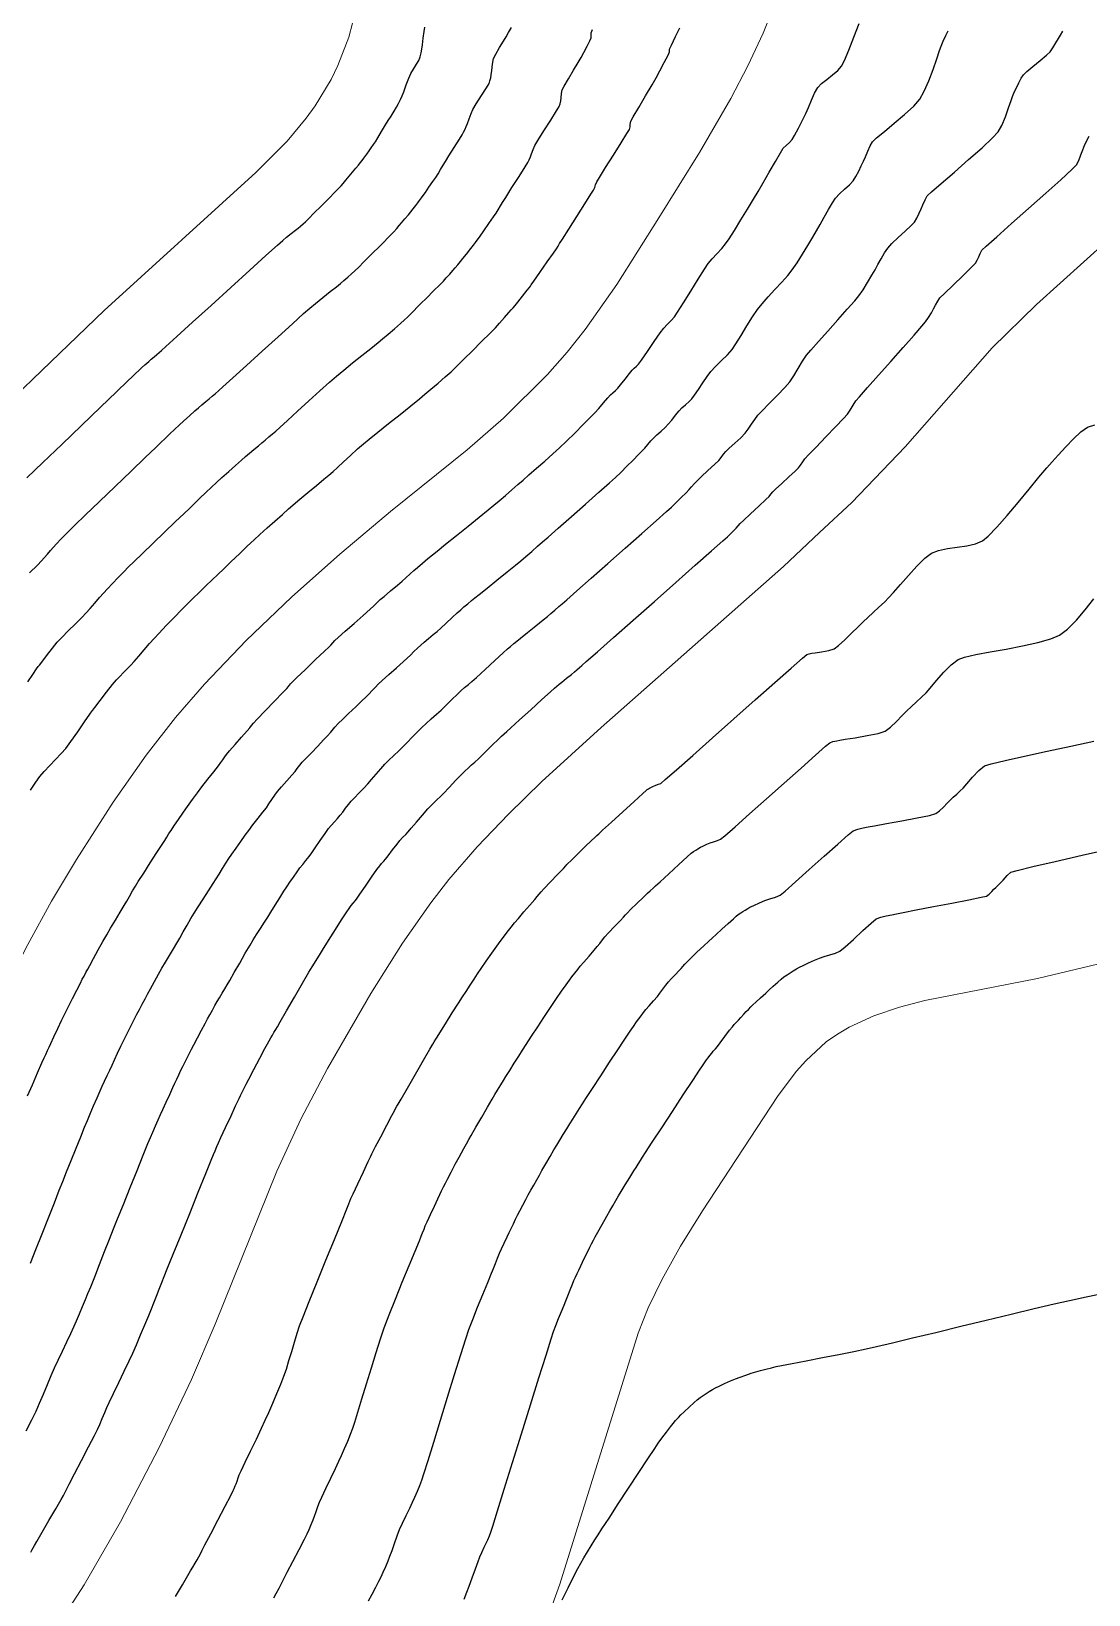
# Model space of a CAD drawing. Extents: x 27 to 849, y 0 to 853.
# Drawn here: x 212 to 272.9, y 474.5 to 564.6 of the extents above; entities that cross this region are included whole.
import ezdxf

# ---------------------------------------------------------------- set-up
doc = ezdxf.new("R2010")
doc.units = 0
doc.header["$LTSCALE"] = 2
doc.layers.add('Curva 1 m', color=5, linetype='Continuous')
doc.layers.add('Curva Mestra', color=1, linetype='Continuous')

msp = doc.modelspace()

# ---------------------------------------------------------------- linework, layer by layer
at = {"extrusion": (-0.049704, 0.050571, 0.997483), "elevation": -45.882}
msp.add_lwpolyline([(-371.684, 250.552), (-374.359, -58.63), (-849.748, -54.517), (-847.073, 254.665)], close=True, dxfattribs=at)
at = {"layer": 'Curva 1 m', "linetype": 'Continuous', "lineweight": -3}
for points, elevation in [([(211.782, 503.208), (212.062, 503.853), (212.363, 504.543), (212.614, 505.116), (212.742, 505.407), (212.83, 505.599), (212.932, 505.818), (213.021, 506.01), (213.12, 506.223), (213.301, 506.611), (213.522, 507.085), (213.745, 507.556), (213.927, 507.937), (214.121, 508.325), (214.368, 508.813), (214.62, 509.306), (214.826, 509.709), (214.938, 509.927), (215.035, 510.112), (215.147, 510.323), (215.246, 510.508), (215.364, 510.724), (215.584, 511.125), (215.855, 511.617), (216.126, 512.106), (216.347, 512.497), (216.567, 512.874), (216.84, 513.333), (217.117, 513.796), (217.351, 514.185), (217.493, 514.424), (217.652, 514.7), (217.832, 515.015), (217.993, 515.289), (218.16, 515.552), (218.472, 516.039), (218.854, 516.635), (219.233, 517.224), (219.535, 517.692), (219.684, 517.926), (219.8, 518.111), (219.931, 518.323), (220.049, 518.507), (220.212, 518.745), (220.526, 519.198), (220.909, 519.749), (221.283, 520.279), (221.565, 520.672), (221.832, 521.024), (222.169, 521.456), (222.507, 521.887), (222.782, 522.235), (222.924, 522.418), (223.027, 522.567), (223.142, 522.737), (223.248, 522.884), (223.417, 523.083), (223.742, 523.456), (224.115, 523.883), (224.432, 524.244), (224.584, 524.419), (224.687, 524.554), (224.792, 524.687), (225.006, 524.912), (225.468, 525.393), (226.015, 525.961), (226.484, 526.448), (226.713, 526.687), (226.817, 526.807), (226.934, 526.946), (227.04, 527.065), (227.283, 527.3), (227.787, 527.782), (228.378, 528.346), (228.884, 528.829), (229.13, 529.065), (229.245, 529.184), (229.374, 529.322), (229.489, 529.44), (229.682, 529.614), (230.088, 529.978), (230.601, 530.436), (231.115, 530.895), (231.523, 531.259), (231.717, 531.434), (231.84, 531.553), (231.979, 531.69), (232.103, 531.809), (232.318, 531.991), (232.7, 532.31), (233.096, 532.641), (233.355, 532.861), (233.574, 533.059), (233.82, 533.288), (234.038, 533.486), (234.244, 533.662), (234.537, 533.909), (234.849, 534.171), (235.113, 534.389), (235.376, 534.602), (235.861, 534.992), (236.484, 535.492), (237.158, 536.034), (237.801, 536.551), (238.326, 536.976), (238.65, 537.241), (238.955, 537.501), (239.307, 537.805), (239.674, 538.125), (240.024, 538.432), (240.325, 538.697), (240.662, 538.99), (241.1, 539.371), (241.579, 539.791), (242.04, 540.201), (242.425, 540.552), (242.822, 540.932), (243.304, 541.405), (243.79, 541.89), (244.202, 542.304), (244.457, 542.567), (244.69, 542.825), (244.966, 543.141), (245.215, 543.427), (245.367, 543.597), (245.499, 543.722), (245.653, 543.861), (245.783, 543.987), (245.943, 544.182), (246.202, 544.51), (246.458, 544.836), (246.611, 545.025), (246.729, 545.136), (246.867, 545.259), (246.982, 545.372), (247.152, 545.61), (247.488, 546.096), (247.883, 546.671), (248.233, 547.176), (248.433, 547.453), (248.626, 547.659), (248.856, 547.886), (249.047, 548.094), (249.224, 548.364), (249.562, 548.901), (249.984, 549.579), (250.413, 550.268), (250.775, 550.84), (250.993, 551.167), (251.218, 551.435), (251.495, 551.736), (251.772, 552.038), (251.997, 552.307), (252.191, 552.596), (252.499, 553.084), (252.871, 553.685), (253.256, 554.314), (253.604, 554.885), (253.863, 555.315), (254.155, 555.814), (254.512, 556.437), (254.868, 557.061), (255.158, 557.561), (255.315, 557.815), (255.475, 557.977), (255.67, 558.151), (255.827, 558.315), (255.969, 558.557), (256.187, 558.973), (256.421, 559.435), (256.61, 559.815), (256.766, 560.167), (256.937, 560.583), (257.12, 560.989), (257.311, 561.315), (257.525, 561.539), (257.824, 561.785), (258.151, 562.043), (258.453, 562.3), (258.675, 562.545), (258.844, 562.877), (259.094, 563.468), (259.389, 564.213), (259.693, 565.006)], 44), ([(211.696, 483.91), (212.023, 484.541), (212.27, 485.041), (212.472, 485.492), (212.697, 486.021), (212.927, 486.576), (213.145, 487.1), (213.336, 487.541), (213.54, 487.981), (213.788, 488.5), (214.045, 489.034), (214.278, 489.521), (214.454, 489.899), (214.605, 490.243), (214.777, 490.643), (214.954, 491.063), (215.122, 491.465), (215.265, 491.813), (215.419, 492.198), (215.651, 492.786), (215.93, 493.495), (216.224, 494.244), (216.502, 494.952), (216.733, 495.536), (216.968, 496.122), (217.303, 496.954), (217.691, 497.918), (218.088, 498.901), (218.446, 499.787), (218.72, 500.463), (218.864, 500.815), (218.994, 501.12), (219.148, 501.475), (219.303, 501.829), (219.438, 502.133), (219.574, 502.431), (219.766, 502.846), (219.973, 503.295), (220.156, 503.688), (220.274, 503.942), (220.378, 504.165), (220.499, 504.424), (220.621, 504.683), (220.728, 504.905), (220.84, 505.131), (220.976, 505.399), (221.114, 505.669), (221.233, 505.9), (221.368, 506.157), (221.575, 506.551), (221.808, 506.99), (222.017, 507.385), (222.155, 507.643), (222.281, 507.874), (222.429, 508.143), (222.577, 508.411), (222.706, 508.638), (222.837, 508.861), (222.991, 509.12), (223.147, 509.379), (223.279, 509.601), (223.428, 509.858), (223.687, 510.309), (224.005, 510.861), (224.328, 511.422), (224.604, 511.897), (224.78, 512.195), (224.972, 512.502), (225.2, 512.856), (225.429, 513.209), (225.625, 513.513), (225.806, 513.802), (226.051, 514.195), (226.315, 514.618), (226.552, 514.997), (226.719, 515.257), (226.895, 515.516), (227.106, 515.819), (227.312, 516.111), (227.477, 516.339), (227.633, 516.542), (227.817, 516.776), (228.001, 517.009), (228.157, 517.212), (228.359, 517.501), (228.646, 517.92), (228.932, 518.335), (229.129, 518.61), (229.28, 518.79), (229.461, 518.995), (229.644, 519.199), (229.797, 519.377), (229.943, 519.563), (230.108, 519.781), (230.274, 519.999), (230.423, 520.182), (230.613, 520.387), (230.876, 520.657), (231.153, 520.94), (231.383, 521.182), (231.604, 521.435), (231.867, 521.746), (232.134, 522.059), (232.364, 522.315), (232.601, 522.55), (232.884, 522.817), (233.168, 523.083), (233.409, 523.315), (233.652, 523.567), (233.943, 523.876), (234.237, 524.186), (234.487, 524.44), (234.741, 524.674), (235.042, 524.94), (235.345, 525.205), (235.601, 525.437), (235.882, 525.707), (236.229, 526.046), (236.552, 526.363), (236.76, 526.562), (236.958, 526.731), (237.187, 526.92), (237.386, 527.088), (237.648, 527.326), (238.137, 527.774), (238.699, 528.291), (239.183, 528.734), (239.434, 528.963), (239.604, 529.108), (239.799, 529.272), (239.971, 529.415), (240.189, 529.59), (240.591, 529.913), (241.061, 530.291), (241.483, 530.631), (241.74, 530.841), (241.935, 531.007), (242.16, 531.203), (242.385, 531.399), (242.577, 531.568), (242.843, 531.802), (243.43, 532.319), (244.248, 533.04), (245.205, 533.884), (246.209, 534.771), (247.17, 535.619), (247.996, 536.35), (248.596, 536.882), (248.878, 537.135), (249.136, 537.384), (249.443, 537.686), (249.721, 537.966), (249.894, 538.142), (250.039, 538.306), (250.202, 538.495), (250.349, 538.657), (250.581, 538.877), (250.976, 539.243), (251.37, 539.609), (251.598, 539.828), (251.732, 539.991), (251.878, 540.184), (252.012, 540.347), (252.205, 540.529), (252.531, 540.821), (252.874, 541.137), (253.124, 541.389), (253.3, 541.622), (253.489, 541.907), (253.677, 542.192), (253.849, 542.429), (254.094, 542.693), (254.504, 543.11), (254.976, 543.587), (255.406, 544.033), (255.692, 544.354), (255.928, 544.699), (256.181, 545.119), (256.432, 545.54), (256.665, 545.89), (256.908, 546.181), (257.339, 546.671), (257.883, 547.28), (258.464, 547.928), (259.007, 548.535), (259.436, 549.023), (259.675, 549.311), (259.912, 549.659), (260.173, 550.081), (260.419, 550.494), (260.609, 550.815), (260.773, 551.107), (260.958, 551.451), (261.15, 551.789), (261.335, 552.065), (261.572, 552.319), (261.938, 552.671), (262.339, 553.046), (262.681, 553.369), (262.869, 553.565), (263.007, 553.794), (263.145, 554.072), (263.26, 554.315), (263.366, 554.558), (263.484, 554.837), (263.611, 555.065), (263.861, 555.299), (264.421, 555.79), (265.172, 556.442), (265.995, 557.16), (266.771, 557.849), (267.379, 558.412), (267.702, 558.754), (267.905, 559.13), (268.11, 559.627), (268.295, 560.14), (268.438, 560.564), (268.518, 560.792), (268.601, 560.981), (268.699, 561.195), (268.788, 561.381), (268.889, 561.59), (269.018, 561.846), (269.151, 562.056), (269.345, 562.235), (269.703, 562.535), (270.118, 562.876), (270.483, 563.182), (270.691, 563.374), (270.855, 563.61), (271.021, 563.897), (271.169, 564.148), (271.286, 564.337), (271.431, 564.569)], 42), ([(211.75, 538.817), (212.672, 539.705), (213.757, 540.749), (214.897, 541.846), (215.982, 542.89), (216.905, 543.778), (217.557, 544.406), (217.83, 544.667), (217.996, 544.827), (218.185, 545.009), (218.352, 545.167), (218.541, 545.339), (218.76, 545.534), (218.909, 545.666), (219.07, 545.802), (219.222, 545.929), (219.357, 546.041), (219.491, 546.155), (219.742, 546.382), (220.376, 546.958), (221.285, 547.784), (222.362, 548.763), (223.498, 549.795), (224.587, 550.784), (225.519, 551.63), (226.189, 552.236), (226.487, 552.503), (226.706, 552.684), (226.973, 552.898), (227.217, 553.093), (227.371, 553.216), (227.506, 553.33), (227.658, 553.462), (227.79, 553.58), (227.968, 553.756), (228.303, 554.093), (228.694, 554.487), (229.036, 554.832), (229.227, 555.024), (229.405, 555.2), (229.605, 555.398), (229.735, 555.528), (229.85, 555.656), (229.962, 555.786), (230.117, 555.971), (230.405, 556.316), (230.692, 556.661), (230.845, 556.845), (230.949, 556.974), (231.052, 557.105), (231.16, 557.253), (231.323, 557.481), (231.461, 557.675), (231.578, 557.839), (231.711, 558.028), (231.824, 558.195), (231.959, 558.417), (232.178, 558.782), (232.403, 559.16), (232.558, 559.418), (232.72, 559.672), (232.906, 559.959), (233.045, 560.186), (233.151, 560.387), (233.265, 560.62), (233.36, 560.827), (233.456, 561.074), (233.6, 561.465), (233.749, 561.862), (233.86, 562.13), (234.012, 562.382), (234.198, 562.662), (234.327, 562.882), (234.395, 563.083), (234.456, 563.321), (234.501, 563.53), (234.534, 563.775), (234.576, 564.156), (234.623, 564.537), (234.671, 564.784)], 49), ([(211.796, 527.071), (212.084, 527.491), (212.303, 527.816), (212.392, 527.949), (212.435, 527.992), (212.478, 528.036), (212.599, 528.197), (212.881, 528.569), (213.216, 529.002), (213.497, 529.345), (213.755, 529.62), (214.129, 529.997), (214.54, 530.406), (214.91, 530.775), (215.161, 531.034), (215.396, 531.297), (215.663, 531.608), (215.93, 531.92), (216.163, 532.185), (216.381, 532.418), (216.676, 532.73), (217.007, 533.074), (217.33, 533.407), (217.604, 533.685), (217.899, 533.974), (218.396, 534.454), (219.014, 535.049), (219.674, 535.683), (220.296, 536.279), (220.799, 536.762), (221.104, 537.054), (221.386, 537.326), (221.714, 537.642), (222.056, 537.971), (222.386, 538.285), (222.671, 538.554), (222.984, 538.839), (223.372, 539.188), (223.77, 539.543), (224.114, 539.849), (224.342, 540.049), (224.563, 540.237), (224.824, 540.456), (225.079, 540.669), (225.281, 540.838), (225.468, 540.994), (225.686, 541.176), (225.903, 541.358), (226.088, 541.516), (226.312, 541.719), (226.753, 542.123), (227.336, 542.657), (227.986, 543.251), (228.627, 543.835), (229.186, 544.338), (229.585, 544.69), (229.998, 545.034), (230.504, 545.444), (231.043, 545.874), (231.552, 546.279), (231.971, 546.613), (232.238, 546.829), (232.55, 547.094), (232.919, 547.412), (233.262, 547.712), (233.494, 547.921), (233.663, 548.085), (233.856, 548.279), (234.048, 548.475), (234.213, 548.643), (234.427, 548.854), (234.778, 549.2), (235.174, 549.591), (235.524, 549.939), (235.737, 550.154), (235.906, 550.339), (236.104, 550.563), (236.288, 550.775), (236.419, 550.926), (236.561, 551.094), (236.721, 551.286), (236.86, 551.456), (237.06, 551.704), (237.321, 552.031), (237.482, 552.234), (237.585, 552.376), (237.686, 552.519), (237.81, 552.695), (238.063, 553.055), (238.362, 553.483), (238.626, 553.863), (238.774, 554.08), (238.893, 554.273), (239.025, 554.496), (239.141, 554.691), (239.327, 554.985), (239.685, 555.548), (240.096, 556.195), (240.441, 556.74), (240.601, 556.996), (240.683, 557.154), (240.759, 557.316), (240.822, 557.487), (240.916, 557.744), (241.009, 557.968), (241.183, 558.258), (241.527, 558.81), (241.924, 559.442), (242.257, 559.974), (242.409, 560.223), (242.459, 560.383), (242.496, 560.548), (242.514, 560.714), (242.539, 560.962), (242.581, 561.174), (242.699, 561.401), (242.94, 561.817), (243.231, 562.307), (243.499, 562.756), (243.67, 563.049), (243.828, 563.341), (244.019, 563.698), (244.182, 564.012), (244.257, 564.174), (244.254, 564.322), (244.251, 564.471), (244.336, 564.655)], 47), ([(211.903, 533.344), (212.353, 533.799), (212.589, 534.04), (212.745, 534.215), (212.923, 534.423), (213.101, 534.631), (213.256, 534.807), (213.447, 535.011), (213.707, 535.284), (213.982, 535.569), (214.217, 535.807), (214.506, 536.089), (215.108, 536.67), (215.919, 537.451), (216.835, 538.332), (217.752, 539.213), (218.566, 539.995), (219.172, 540.578), (219.467, 540.861), (219.708, 541.093), (219.988, 541.363), (220.268, 541.631), (220.512, 541.861), (220.782, 542.107), (221.113, 542.404), (221.422, 542.678), (221.626, 542.857), (221.829, 543.031), (222.062, 543.225), (222.252, 543.384), (222.423, 543.527), (222.619, 543.69), (222.789, 543.835), (223.036, 544.059), (223.604, 544.576), (224.39, 545.292), (225.293, 546.115), (226.211, 546.95), (227.042, 547.704), (227.685, 548.284), (228.036, 548.597), (228.375, 548.878), (228.792, 549.214), (229.216, 549.552), (229.578, 549.839), (229.804, 550.023), (230.001, 550.188), (230.227, 550.382), (230.452, 550.578), (230.642, 550.75), (230.864, 550.967), (231.161, 551.267), (231.468, 551.579), (231.72, 551.834), (231.975, 552.086), (232.282, 552.388), (232.562, 552.665), (232.736, 552.841), (232.883, 553.003), (233.048, 553.19), (233.191, 553.356), (233.329, 553.519), (233.524, 553.754), (233.719, 553.988), (233.853, 554.151), (233.991, 554.321), (234.147, 554.516), (234.267, 554.669), (234.366, 554.804), (234.477, 554.96), (234.574, 555.097), (234.699, 555.274), (234.908, 555.57), (235.131, 555.89), (235.299, 556.137), (235.429, 556.347), (235.576, 556.595), (235.722, 556.843), (235.85, 557.055), (236.055, 557.38), (236.366, 557.867), (236.663, 558.332), (236.823, 558.591), (236.903, 558.742), (236.988, 558.916), (237.059, 559.071), (237.125, 559.244), (237.222, 559.516), (237.332, 559.81), (237.434, 560.049), (237.625, 560.372), (237.928, 560.848), (238.217, 561.301), (238.368, 561.553), (238.419, 561.704), (238.464, 561.882), (238.498, 562.039), (238.525, 562.289), (238.563, 562.66), (238.626, 562.979), (238.758, 563.246), (238.978, 563.618), (239.204, 563.984), (239.352, 564.229), (239.496, 564.487), (239.655, 564.779)], 48), ([(211.957, 520.827), (212.257, 521.283), (212.485, 521.604), (212.743, 521.908), (213.062, 522.245), (213.401, 522.593), (213.722, 522.928), (213.985, 523.228), (214.284, 523.629), (214.677, 524.187), (215.072, 524.762), (215.377, 525.211), (215.5, 525.394), (215.543, 525.437), (215.665, 525.597), (215.962, 525.984), (216.334, 526.467), (216.681, 526.911), (216.902, 527.183), (217.09, 527.382), (217.316, 527.607), (217.543, 527.831), (217.734, 528.027), (217.92, 528.237), (218.192, 528.552), (218.504, 528.916), (218.811, 529.271), (219.07, 529.562), (219.366, 529.88), (219.772, 530.307), (220.222, 530.776), (220.65, 531.217), (220.991, 531.562), (221.303, 531.87), (221.67, 532.224), (222.055, 532.592), (222.423, 532.944), (222.741, 533.247), (223.083, 533.577), (223.515, 533.994), (223.985, 534.446), (224.441, 534.881), (224.831, 535.247), (225.169, 535.556), (225.587, 535.933), (226.033, 536.333), (226.461, 536.713), (226.819, 537.03), (227.059, 537.24), (227.353, 537.491), (227.701, 537.783), (228.04, 538.067), (228.311, 538.293), (228.56, 538.501), (228.85, 538.743), (229.139, 538.985), (229.386, 539.196), (229.63, 539.417), (229.986, 539.744), (230.394, 540.119), (230.796, 540.485), (231.135, 540.784), (231.457, 541.05), (231.966, 541.461), (232.585, 541.958), (233.239, 542.482), (233.855, 542.975), (234.358, 543.379), (234.671, 543.635), (235.01, 543.923), (235.428, 544.285), (235.845, 544.648), (236.178, 544.94), (236.347, 545.091), (236.463, 545.204), (236.592, 545.336), (236.706, 545.452), (236.93, 545.673), (237.39, 546.126), (237.942, 546.67), (238.439, 547.164), (238.738, 547.467), (238.977, 547.73), (239.264, 548.055), (239.515, 548.343), (239.647, 548.496), (239.758, 548.628), (239.868, 548.761), (240.02, 548.951), (240.298, 549.299), (240.569, 549.638), (240.696, 549.799), (240.748, 549.87), (240.799, 549.941), (240.95, 550.158), (241.3, 550.659), (241.72, 551.261), (242.08, 551.777), (242.249, 552.022), (242.342, 552.174), (242.433, 552.328), (242.593, 552.582), (242.957, 553.155), (243.42, 553.886), (243.88, 554.612), (244.234, 555.171), (244.379, 555.4), (244.419, 555.48), (244.458, 555.56), (244.509, 555.701), (244.583, 555.886), (244.735, 556.136), (245.083, 556.698), (245.528, 557.414), (245.971, 558.124), (246.311, 558.67), (246.45, 558.894), (246.473, 558.975), (246.493, 559.056), (246.506, 559.193), (246.536, 559.37), (246.676, 559.62), (246.995, 560.168), (247.39, 560.841), (247.756, 561.465), (247.988, 561.87), (248.201, 562.268), (248.46, 562.761), (248.678, 563.184), (248.771, 563.37), (248.769, 563.444), (248.768, 563.518), (248.878, 563.751), (249.117, 564.251), (249.357, 564.76)], 46), ([(211.957, 493.573), (212.266, 494.358), (212.62, 495.257), (212.984, 496.184), (213.326, 497.053), (213.612, 497.778), (213.809, 498.273), (214.029, 498.823), (214.294, 499.485), (214.576, 500.186), (214.846, 500.853), (215.073, 501.413), (215.229, 501.792), (215.39, 502.171), (215.587, 502.624), (215.789, 503.087), (215.966, 503.491), (216.09, 503.77), (216.217, 504.049), (216.367, 504.374), (216.518, 504.697), (216.648, 504.976), (216.791, 505.283), (216.974, 505.675), (217.163, 506.079), (217.328, 506.421), (217.502, 506.772), (217.716, 507.194), (217.926, 507.603), (218.086, 507.913), (218.226, 508.183), (218.391, 508.495), (218.557, 508.808), (218.701, 509.075), (218.869, 509.384), (219.092, 509.791), (219.327, 510.214), (219.526, 510.567), (219.723, 510.903), (219.955, 511.291), (220.187, 511.679), (220.386, 512.013), (220.551, 512.297), (220.756, 512.658), (220.98, 513.048), (221.198, 513.425), (221.387, 513.742), (221.606, 514.092), (221.896, 514.545), (222.204, 515.021), (222.474, 515.439), (222.655, 515.72), (222.823, 515.988), (223.017, 516.302), (223.213, 516.615), (223.384, 516.882), (223.555, 517.133), (223.796, 517.482), (224.066, 517.868), (224.321, 518.229), (224.521, 518.506), (224.766, 518.826), (225.062, 519.202), (225.342, 519.558), (225.54, 519.815), (225.691, 520.03), (225.862, 520.283), (226.034, 520.535), (226.189, 520.747), (226.407, 521.008), (226.716, 521.359), (227.012, 521.693), (227.191, 521.898), (227.323, 522.069), (227.472, 522.266), (227.607, 522.435), (227.785, 522.624), (228.114, 522.965), (228.497, 523.361), (228.841, 523.716), (229.048, 523.935), (229.256, 524.175), (229.491, 524.452), (229.702, 524.69), (229.917, 524.901), (230.277, 525.245), (230.686, 525.633), (231.049, 525.977), (231.27, 526.19), (231.437, 526.363), (231.628, 526.566), (231.82, 526.769), (231.988, 526.94), (232.218, 527.15), (232.602, 527.493), (233.038, 527.88), (233.424, 528.223), (233.659, 528.435), (233.839, 528.608), (234.044, 528.811), (234.251, 529.014), (234.432, 529.185), (234.633, 529.359), (234.889, 529.571), (235.15, 529.787), (235.371, 529.974), (235.587, 530.169), (235.897, 530.454), (236.235, 530.766), (236.537, 531.044), (236.736, 531.224), (236.92, 531.383), (237.137, 531.566), (237.355, 531.747), (237.542, 531.902), (237.79, 532.103), (238.251, 532.473), (238.822, 532.932), (239.404, 533.4), (239.895, 533.796), (240.195, 534.041), (240.488, 534.29), (240.825, 534.584), (241.162, 534.879), (241.451, 535.132), (241.767, 535.41), (242.357, 535.928), (243.113, 536.593), (243.928, 537.311), (244.695, 537.988), (245.305, 538.53), (245.652, 538.844), (245.952, 539.132), (246.314, 539.487), (246.678, 539.849), (246.985, 540.159), (247.175, 540.355), (247.335, 540.532), (247.516, 540.742), (247.697, 540.951), (247.858, 541.127), (248.043, 541.305), (248.278, 541.518), (248.512, 541.731), (248.691, 541.908), (248.892, 542.153), (249.111, 542.441), (249.312, 542.686), (249.479, 542.848), (249.684, 543.03), (249.888, 543.213), (250.053, 543.38), (250.205, 543.586), (250.426, 543.913), (250.68, 544.293), (250.93, 544.658), (251.141, 544.941), (251.418, 545.243), (251.758, 545.58), (252.097, 545.918), (252.369, 546.224), (252.591, 546.55), (252.883, 547.028), (253.211, 547.573), (253.538, 548.102), (253.829, 548.528), (254.099, 548.859), (254.449, 549.251), (254.838, 549.674), (255.225, 550.095), (255.572, 550.484), (255.836, 550.809), (256.114, 551.213), (256.425, 551.705), (256.736, 552.22), (257.017, 552.694), (257.236, 553.065), (257.441, 553.421), (257.681, 553.853), (257.927, 554.294), (258.151, 554.678), (258.325, 554.94), (258.555, 555.184), (258.849, 555.451), (259.137, 555.712), (259.348, 555.94), (259.503, 556.187), (259.661, 556.491), (259.809, 556.801), (259.935, 557.065), (260.052, 557.329), (260.181, 557.641), (260.318, 557.946), (260.461, 558.19), (260.696, 558.414), (261.145, 558.787), (261.714, 559.254), (262.307, 559.758), (262.83, 560.242), (263.188, 560.649), (263.441, 561.103), (263.7, 561.7), (263.945, 562.351), (264.158, 562.963), (264.32, 563.445), (264.412, 563.706), (264.537, 563.989), (264.684, 564.311), (264.818, 564.59)], 43), ([(211.968, 476.913), (212.035, 477.033), (212.109, 477.171), (212.175, 477.292), (212.316, 477.534), (212.625, 478.065), (213.017, 478.74), (213.41, 479.414), (213.718, 479.944), (213.857, 480.186), (213.949, 480.373), (214.039, 480.561), (214.178, 480.827), (214.489, 481.422), (214.89, 482.191), (215.3, 482.979), (215.637, 483.631), (215.819, 483.991), (215.946, 484.278), (216.087, 484.615), (216.227, 484.953), (216.352, 485.241), (216.493, 485.542), (216.737, 486.054), (217.039, 486.685), (217.354, 487.345), (217.637, 487.942), (217.842, 488.386), (218.051, 488.862), (218.295, 489.433), (218.543, 490.02), (218.763, 490.547), (218.924, 490.937), (219.059, 491.273), (219.212, 491.663), (219.372, 492.072), (219.525, 492.462), (219.658, 492.799), (219.833, 493.236), (220.175, 494.082), (220.624, 495.197), (221.125, 496.437), (221.62, 497.663), (222.052, 498.732), (222.364, 499.504), (222.499, 499.837), (222.589, 500.047), (222.693, 500.287), (222.786, 500.496), (222.926, 500.801), (223.195, 501.383), (223.505, 502.053), (223.77, 502.624), (223.901, 502.907), (223.973, 503.061), (224.055, 503.236), (224.128, 503.389), (224.206, 503.545), (224.298, 503.727), (224.38, 503.887), (224.528, 504.166), (224.822, 504.723), (225.166, 505.373), (225.461, 505.931), (225.61, 506.211), (225.697, 506.37), (225.797, 506.551), (225.885, 506.708), (225.976, 506.862), (226.08, 507.036), (226.172, 507.19), (226.339, 507.478), (226.7, 508.104), (227.16, 508.901), (227.623, 509.701), (227.992, 510.339), (228.173, 510.648), (228.306, 510.859), (228.46, 511.098), (228.596, 511.307), (228.781, 511.603), (229.129, 512.159), (229.531, 512.801), (229.876, 513.35), (230.055, 513.632), (230.177, 513.811), (230.318, 514.013), (230.434, 514.173), (230.541, 514.312), (230.666, 514.47), (230.773, 514.609), (230.934, 514.839), (231.244, 515.286), (231.603, 515.805), (231.912, 516.249), (232.07, 516.473), (232.175, 516.596), (232.298, 516.734), (232.404, 516.857), (232.554, 517.049), (232.808, 517.38), (233.069, 517.718), (233.238, 517.929), (233.389, 518.091), (233.565, 518.27), (233.718, 518.429), (233.889, 518.626), (234.194, 518.98), (234.544, 519.387), (234.851, 519.742), (235.026, 519.94), (235.19, 520.101), (235.382, 520.281), (235.549, 520.44), (235.737, 520.635), (236.073, 520.987), (236.458, 521.391), (236.795, 521.744), (236.986, 521.94), (237.162, 522.1), (237.366, 522.279), (237.543, 522.438), (237.752, 522.639), (238.127, 523.004), (238.551, 523.418), (238.91, 523.767), (239.088, 523.938), (239.244, 524.07), (239.401, 524.201), (239.627, 524.407), (240.13, 524.868), (240.771, 525.455), (241.411, 526.042), (241.911, 526.5), (242.132, 526.701), (242.265, 526.815), (242.401, 526.927), (242.553, 527.05), (242.827, 527.27), (243.109, 527.497), (243.285, 527.64), (243.419, 527.755), (243.571, 527.888), (243.704, 528.004), (243.962, 528.232), (244.607, 528.801), (245.541, 529.626), (246.669, 530.621), (247.894, 531.703), (249.119, 532.786), (250.249, 533.784), (251.188, 534.614), (251.838, 535.19), (252.104, 535.426), (252.284, 535.6), (252.484, 535.799), (252.612, 535.93), (252.726, 536.059), (252.84, 536.187), (253.032, 536.369), (253.436, 536.747), (253.912, 537.19), (254.315, 537.568), (254.505, 537.749), (254.609, 537.878), (254.713, 538.008), (254.879, 538.165), (255.228, 538.488), (255.643, 538.872), (256.004, 539.21), (256.195, 539.397), (256.314, 539.56), (256.441, 539.753), (256.558, 539.917), (256.766, 540.14), (257.209, 540.598), (257.77, 541.178), (258.335, 541.763), (258.788, 542.236), (259.014, 542.483), (259.174, 542.724), (259.343, 543.009), (259.501, 543.251), (259.709, 543.495), (260.169, 544.019), (260.797, 544.73), (261.51, 545.534), (262.221, 546.338), (262.849, 547.048), (263.308, 547.571), (263.515, 547.813), (263.676, 548.055), (263.848, 548.338), (263.981, 548.565), (264.094, 548.767), (264.22, 548.998), (264.345, 549.19), (264.596, 549.447), (265.096, 549.933), (265.675, 550.49), (266.163, 550.962), (266.39, 551.189), (266.494, 551.373), (266.585, 551.564), (266.667, 551.756), (266.761, 551.939), (267.007, 552.166), (267.617, 552.712), (268.472, 553.472), (269.451, 554.344), (270.435, 555.222), (271.303, 556.004), (271.937, 556.584), (272.215, 556.859), (272.343, 557.106), (272.468, 557.427), (272.568, 557.719), (272.623, 557.878), (272.689, 558.026), (272.759, 558.172), (272.84, 558.34), (272.94, 558.51)], 41), ([(220.314, 474.358), (220.703, 475.029), (221.016, 475.568), (221.171, 475.834), (221.298, 476.041), (221.444, 476.274), (221.559, 476.465), (221.654, 476.644), (221.758, 476.849), (221.85, 477.029), (222.005, 477.329), (222.334, 477.963), (222.75, 478.762), (223.163, 479.558), (223.485, 480.18), (223.629, 480.46), (223.685, 480.585), (223.747, 480.729), (223.799, 480.856), (223.853, 481.006), (223.919, 481.198), (223.982, 481.366), (224.091, 481.598), (224.326, 482.09), (224.635, 482.735), (224.964, 483.425), (225.261, 484.053), (225.473, 484.51), (225.677, 484.967), (225.911, 485.5), (226.151, 486.058), (226.373, 486.595), (226.554, 487.061), (226.691, 487.463), (226.841, 487.95), (227, 488.483), (227.16, 489.021), (227.315, 489.525), (227.458, 489.955), (227.657, 490.472), (228.013, 491.365), (228.469, 492.496), (228.97, 493.731), (229.46, 494.934), (229.882, 495.969), (230.181, 496.7), (230.3, 496.993), (230.357, 497.139), (230.415, 497.285), (230.539, 497.555), (230.809, 498.139), (231.128, 498.83), (231.401, 499.418), (231.53, 499.696), (231.608, 499.863), (231.689, 500.028), (231.828, 500.294), (232.125, 500.855), (232.474, 501.516), (232.774, 502.08), (232.919, 502.353), (232.986, 502.474), (233.063, 502.611), (233.132, 502.732), (233.296, 503.015), (233.662, 503.649), (234.129, 504.458), (234.598, 505.267), (234.966, 505.903), (235.133, 506.19), (235.212, 506.32), (235.304, 506.468), (235.384, 506.598), (235.54, 506.847), (235.861, 507.361), (236.251, 507.983), (236.611, 508.555), (236.843, 508.922), (237.041, 509.228), (237.272, 509.583), (237.505, 509.937), (237.708, 510.24), (237.912, 510.54), (238.204, 510.963), (238.523, 511.422), (238.81, 511.831), (239.005, 512.104), (239.193, 512.355), (239.416, 512.645), (239.642, 512.932), (239.839, 513.177), (240.057, 513.434), (240.381, 513.808), (240.727, 514.204), (241.01, 514.528), (241.147, 514.687), (241.254, 514.83), (241.362, 514.972), (241.534, 515.155), (241.891, 515.527), (242.305, 515.958), (242.651, 516.317), (242.8, 516.472), (242.855, 516.535), (242.91, 516.598), (243.071, 516.755), (243.443, 517.117), (243.89, 517.55), (244.273, 517.922), (244.455, 518.098), (244.572, 518.206), (244.691, 518.314), (244.913, 518.518), (245.422, 518.984), (246.073, 519.58), (246.72, 520.173), (247.218, 520.629), (247.421, 520.814), (247.485, 520.86), (247.55, 520.905), (247.618, 520.946), (247.686, 520.985), (247.809, 521.043), (247.972, 521.116), (248.122, 521.163), (248.267, 521.216), (248.516, 521.432), (249.16, 522), (250.099, 522.83), (251.234, 523.836), (252.469, 524.929), (253.703, 526.022), (254.838, 527.028), (255.776, 527.857), (256.419, 528.424), (256.668, 528.638), (256.81, 528.683), (256.958, 528.715), (257.148, 528.74), (257.52, 528.79), (257.936, 528.867), (258.256, 528.969), (258.507, 529.155), (258.859, 529.479), (259.251, 529.865), (259.626, 530.241), (259.921, 530.53), (260.19, 530.78), (260.503, 531.07), (260.83, 531.373), (261.14, 531.664), (261.404, 531.919), (261.673, 532.215), (262.063, 532.669), (262.526, 533.202), (263.012, 533.735), (263.473, 534.189), (263.86, 534.485), (264.263, 534.643), (264.77, 534.749), (265.329, 534.83), (265.886, 534.913), (266.39, 535.022), (266.787, 535.184), (267.126, 535.47), (267.617, 535.985), (268.207, 536.654), (268.844, 537.405), (269.474, 538.163), (270.045, 538.855), (270.506, 539.407), (270.802, 539.745), (271.161, 540.136), (271.586, 540.601), (272.034, 541.071), (272.468, 541.475), (272.847, 541.745), (273.262, 541.884)], 39), ([(225.975, 474.277), (226.114, 474.535), (226.269, 474.839), (226.423, 475.144), (226.556, 475.405), (226.745, 475.768), (227.065, 476.381), (227.423, 477.07), (227.729, 477.66), (227.891, 477.978), (228.004, 478.228), (228.127, 478.516), (228.23, 478.77), (228.308, 478.982), (228.404, 479.26), (228.505, 479.548), (228.597, 479.789), (228.734, 480.088), (228.973, 480.589), (229.256, 481.176), (229.522, 481.734), (229.715, 482.148), (229.868, 482.491), (230.044, 482.89), (230.224, 483.309), (230.391, 483.711), (230.526, 484.061), (230.638, 484.4), (230.818, 484.984), (231.048, 485.744), (231.311, 486.614), (231.589, 487.527), (231.864, 488.415), (232.119, 489.211), (232.335, 489.848), (232.61, 490.582), (232.97, 491.491), (233.368, 492.476), (233.762, 493.433), (234.106, 494.262), (234.355, 494.86), (234.466, 495.127), (234.538, 495.313), (234.621, 495.526), (234.696, 495.711), (234.8, 495.941), (234.994, 496.363), (235.22, 496.851), (235.419, 497.278), (235.532, 497.52), (235.632, 497.732), (235.747, 497.973), (235.85, 498.184), (235.969, 498.413), (236.181, 498.814), (236.425, 499.276), (236.642, 499.684), (236.772, 499.927), (236.907, 500.169), (237.062, 500.444), (237.199, 500.685), (237.341, 500.932), (237.61, 501.398), (237.944, 501.975), (238.278, 502.554), (238.551, 503.025), (238.7, 503.279), (238.858, 503.54), (239.041, 503.836), (239.202, 504.095), (239.339, 504.315), (239.56, 504.669), (239.822, 505.087), (240.082, 505.5), (240.297, 505.838), (240.51, 506.167), (240.82, 506.643), (241.177, 507.188), (241.53, 507.726), (241.83, 508.18), (242.026, 508.474), (242.262, 508.82), (242.547, 509.232), (242.814, 509.614), (242.999, 509.872), (243.14, 510.06), (243.307, 510.277), (243.476, 510.493), (243.624, 510.676), (243.833, 510.921), (244.134, 511.266), (244.425, 511.599), (244.605, 511.809), (244.743, 511.991), (244.896, 512.201), (245.036, 512.38), (245.248, 512.608), (245.599, 512.972), (245.938, 513.322), (246.114, 513.505), (246.224, 513.631), (246.335, 513.756), (246.524, 513.943), (246.891, 514.299), (247.269, 514.665), (247.493, 514.881), (247.643, 515.02), (247.814, 515.176), (247.965, 515.314), (248.22, 515.548), (248.722, 516.009), (249.302, 516.54), (249.788, 516.986), (250.013, 517.189), (250.14, 517.282), (250.271, 517.37), (250.405, 517.452), (250.543, 517.53), (250.688, 517.601), (250.914, 517.705), (251.115, 517.793), (251.305, 517.854), (251.523, 517.918), (251.704, 517.992), (251.952, 518.202), (252.54, 518.719), (253.369, 519.456), (254.344, 520.323), (255.367, 521.234), (256.341, 522.101), (257.17, 522.836), (257.757, 523.352), (258.004, 523.559), (258.181, 523.623), (258.396, 523.673), (258.585, 523.712), (258.877, 523.759), (259.454, 523.849), (260.143, 523.965), (260.776, 524.094), (261.181, 524.22), (261.499, 524.449), (261.841, 524.777), (262.165, 525.119), (262.43, 525.391), (262.688, 525.631), (262.989, 525.909), (263.288, 526.189), (263.542, 526.433), (263.788, 526.711), (264.145, 527.136), (264.564, 527.616), (264.994, 528.055), (265.384, 528.358), (265.765, 528.49), (266.409, 528.635), (267.235, 528.791), (268.161, 528.959), (269.106, 529.14), (269.988, 529.332), (270.726, 529.537), (271.238, 529.754), (271.697, 530.11), (272.2, 530.621), (272.716, 531.221), (273.211, 531.843)], 38), ([(231.431, 474.103), (231.634, 474.49), (231.843, 474.888), (232.026, 475.242), (232.152, 475.497), (232.276, 475.768), (232.415, 476.087), (232.55, 476.407), (232.662, 476.684), (232.778, 477.002), (232.922, 477.419), (233.074, 477.851), (233.212, 478.213), (233.378, 478.58), (233.591, 479.023), (233.801, 479.454), (233.958, 479.785), (234.088, 480.078), (234.237, 480.42), (234.382, 480.763), (234.498, 481.061), (234.614, 481.418), (234.853, 482.186), (235.183, 483.254), (235.57, 484.51), (235.982, 485.844), (236.385, 487.145), (236.746, 488.302), (237.033, 489.205), (237.211, 489.742), (237.428, 490.316), (237.71, 491.025), (238.014, 491.77), (238.298, 492.456), (238.518, 492.985), (238.632, 493.261), (238.741, 493.54), (238.864, 493.859), (238.976, 494.137), (239.087, 494.385), (239.245, 494.727), (239.408, 495.075), (239.534, 495.343), (239.643, 495.574), (239.77, 495.842), (239.899, 496.11), (240.011, 496.339), (240.14, 496.589), (240.306, 496.904), (240.479, 497.228), (240.626, 497.501), (240.772, 497.765), (240.944, 498.071), (241.117, 498.376), (241.266, 498.638), (241.418, 498.903), (241.637, 499.283), (241.88, 499.704), (242.104, 500.09), (242.267, 500.367), (242.44, 500.654), (242.645, 500.986), (242.849, 501.315), (243.02, 501.591), (243.188, 501.861), (243.383, 502.173), (243.58, 502.486), (243.75, 502.753), (243.947, 503.056), (244.321, 503.628), (244.8, 504.36), (245.314, 505.143), (245.79, 505.868), (246.157, 506.426), (246.344, 506.708), (246.502, 506.939), (246.691, 507.213), (246.87, 507.468), (246.992, 507.64), (247.123, 507.812), (247.274, 508.007), (247.409, 508.176), (247.593, 508.388), (247.845, 508.675), (248.063, 508.931), (248.21, 509.123), (248.382, 509.358), (248.557, 509.594), (248.71, 509.788), (248.885, 509.98), (249.103, 510.205), (249.304, 510.408), (249.429, 510.538), (249.534, 510.657), (249.653, 510.795), (249.76, 510.914), (249.893, 511.048), (250.111, 511.26), (250.346, 511.487), (250.532, 511.664), (250.756, 511.872), (251.013, 512.107), (251.239, 512.313), (251.444, 512.502), (251.773, 512.805), (252.136, 513.139), (252.443, 513.419), (252.605, 513.563), (252.725, 513.653), (252.866, 513.752), (252.992, 513.835), (253.12, 513.915), (253.267, 514.002), (253.399, 514.075), (253.62, 514.182), (253.957, 514.339), (254.257, 514.469), (254.542, 514.56), (254.869, 514.657), (255.141, 514.769), (255.429, 515.007), (256.03, 515.539), (256.818, 516.246), (257.668, 517.012), (258.456, 517.717), (259.055, 518.246), (259.341, 518.48), (259.607, 518.576), (259.928, 518.65), (260.212, 518.709), (260.564, 518.775), (261.268, 518.901), (262.149, 519.061), (263.033, 519.227), (263.743, 519.373), (264.106, 519.472), (264.318, 519.624), (264.546, 519.843), (264.762, 520.071), (264.939, 520.252), (265.111, 520.412), (265.311, 520.598), (265.511, 520.784), (265.68, 520.947), (265.898, 521.196), (266.218, 521.575), (266.577, 521.961), (266.908, 522.23), (267.291, 522.348), (268.099, 522.54), (269.213, 522.785), (270.514, 523.066), (271.885, 523.362), (273.206, 523.655)], 37), ([(236.932, 474.203), (237.094, 474.598), (237.226, 474.953), (237.399, 475.438), (237.579, 475.95), (237.733, 476.384), (237.828, 476.637), (237.947, 476.898), (238.09, 477.192), (238.2, 477.423), (238.29, 477.625), (238.389, 477.856), (238.471, 478.061), (238.583, 478.414), (238.855, 479.285), (239.248, 480.547), (239.722, 482.073), (240.239, 483.735), (240.759, 485.405), (241.243, 486.958), (241.652, 488.265), (241.947, 489.2), (242.088, 489.635), (242.215, 489.971), (242.375, 490.37), (242.543, 490.778), (242.693, 491.138), (242.798, 491.395), (242.912, 491.685), (243.048, 492.034), (243.173, 492.356), (243.257, 492.563), (243.344, 492.756), (243.446, 492.975), (243.536, 493.166), (243.656, 493.419), (243.853, 493.832), (244.051, 494.243), (244.173, 494.494), (244.269, 494.68), (244.381, 494.891), (244.48, 495.075), (244.63, 495.345), (244.889, 495.804), (245.156, 496.279), (245.334, 496.592), (245.492, 496.868), (245.673, 497.182), (245.834, 497.456), (245.982, 497.699), (246.219, 498.085), (246.483, 498.512), (246.71, 498.881), (246.839, 499.088), (246.954, 499.273), (247.086, 499.485), (247.203, 499.669), (247.377, 499.935), (247.773, 500.54), (248.319, 501.372), (248.938, 502.316), (249.556, 503.259), (250.1, 504.087), (250.493, 504.685), (250.662, 504.942), (250.772, 505.102), (250.897, 505.282), (250.986, 505.407), (251.089, 505.543), (251.195, 505.676), (251.286, 505.782), (251.412, 505.925), (251.522, 506.053), (251.679, 506.261), (251.951, 506.624), (252.223, 506.987), (252.384, 507.195), (252.496, 507.316), (252.628, 507.451), (252.743, 507.57), (252.877, 507.723), (253.047, 507.919), (253.184, 508.072), (253.305, 508.194), (253.446, 508.329), (253.571, 508.447), (253.736, 508.601), (254.013, 508.854), (254.304, 509.121), (254.514, 509.312), (254.742, 509.525), (255.002, 509.766), (255.196, 509.937), (255.357, 510.058), (255.545, 510.189), (255.712, 510.3), (255.883, 510.406), (256.08, 510.523), (256.256, 510.62), (256.454, 510.717), (256.768, 510.866), (257.112, 511.022), (257.4, 511.145), (257.674, 511.236), (257.999, 511.33), (258.319, 511.431), (258.578, 511.545), (258.878, 511.787), (259.36, 512.226), (259.901, 512.731), (260.381, 513.167), (260.678, 513.401), (260.932, 513.5), (261.245, 513.582), (261.565, 513.649), (261.839, 513.706), (262.218, 513.782), (262.982, 513.927), (263.973, 514.116), (265.031, 514.318), (265.999, 514.505), (266.719, 514.65), (267.031, 514.723), (267.175, 514.834), (267.324, 514.986), (267.447, 515.114), (267.566, 515.224), (267.701, 515.349), (267.818, 515.461), (267.976, 515.644), (268.207, 515.907), (268.432, 516.102), (268.799, 516.203), (269.694, 516.417), (270.985, 516.718), (272.543, 517.077), (274.236, 517.467)], 36), ([(242.576, 474.17), (242.919, 474.862), (243.234, 475.484), (243.489, 475.977), (243.652, 476.282), (243.824, 476.582), (244.032, 476.925), (244.255, 477.282), (244.47, 477.621), (244.656, 477.914), (244.874, 478.251), (245.281, 478.875), (245.813, 479.689), (246.406, 480.595), (246.996, 481.495), (247.52, 482.292), (247.914, 482.888), (248.115, 483.186), (248.326, 483.477), (248.586, 483.822), (248.826, 484.135), (248.977, 484.328), (249.114, 484.491), (249.274, 484.674), (249.418, 484.83), (249.6, 485.004), (249.887, 485.271), (250.176, 485.534), (250.361, 485.695), (250.522, 485.816), (250.71, 485.947), (250.877, 486.058), (251.048, 486.164), (251.245, 486.281), (251.421, 486.378), (251.619, 486.475), (251.933, 486.624), (252.277, 486.78), (252.565, 486.903), (252.836, 487.004), (253.154, 487.115), (253.473, 487.219), (253.743, 487.303), (254.01, 487.38), (254.322, 487.464), (254.634, 487.544), (254.904, 487.609), (255.218, 487.672), (255.829, 487.789), (256.645, 487.945), (257.572, 488.122), (258.519, 488.306), (259.391, 488.479), (260.096, 488.626), (260.691, 488.762), (261.605, 488.978), (262.765, 489.257), (264.101, 489.58), (265.541, 489.929), (267.013, 490.285), (268.447, 490.631), (269.771, 490.947), (270.914, 491.216), (271.804, 491.419), (272.772, 491.628), (273.972, 491.88)], 34)]:
    msp.add_lwpolyline(points, dxfattribs=dict(at, elevation=elevation))
at = {"layer": 'Curva Mestra', "lineweight": 0}
for points, elevation in [([(231.34, 535.747), (232.684, 536.877), (237.105, 540.441), (239.199, 542.261), (241.739, 544.78), (242.876, 546.067), (243.911, 547.363), (245.724, 549.964), (248.157, 553.805), (250.49, 557.565), (252.306, 560.69), (253.285, 562.565), (254.161, 564.44), (256.201, 569.534)], 45), ([(203.282, 535.831), (207.443, 540.052), (216.193, 548.474), (224.937, 556.41), (226.734, 558.215), (227.837, 559.54), (228.348, 560.252), (229.267, 561.781), (229.661, 562.582), (230.286, 564.211), (230.504, 565.022)], 50), ([(257.413, 535.669), (259.266, 537.406), (262.336, 540.613), (267.354, 546.315), (269.911, 548.814), (276.729, 554.963), (279.295, 557.16), (282.442, 559.51), (284.943, 561.198), (286.193, 561.962), (288.068, 562.895), (289.318, 563.317), (291.193, 563.655), (294.956, 563.887), (296.297, 564.083), (297.794, 564.519), (299.526, 565.309)], 40), ([(190.565, 472.604), (193.026, 475.309), (195.395, 478.193), (197.032, 480.365), (198.468, 482.451), (199.678, 484.419), (200.712, 486.315), (201.625, 488.19), (204.29, 494.44), (207.96, 503.748), (209.394, 507.044), (210.527, 509.453), (211.791, 511.94), (213.167, 514.427), (214.6, 516.836), (216.714, 520.132), (218.609, 522.838), (220.307, 525.021), (221.977, 526.94), (224.378, 529.44), (226.99, 531.94), (229.775, 534.432), (231.34, 535.747)], 45), ([(212.424, 470.993), (215.041, 475.036), (217.143, 478.653), (219.367, 482.942), (221.23, 486.872), (222.582, 490.061), (226.134, 498.859), (227.528, 501.873), (229.065, 504.778), (231.566, 509.101), (233.39, 512.007), (235.011, 514.336), (236.053, 515.677), (237.688, 517.565), (239.485, 519.44), (241.416, 521.315), (244.83, 524.44), (255.331, 533.718), (257.413, 535.669)], 40), ([(241.525, 472.512), (242.443, 475.061), (246.964, 489.529), (247.538, 490.989), (248.334, 492.65), (249.401, 494.545), (250.657, 496.585), (254.98, 503.175), (256.058, 504.603), (256.609, 505.23), (257.788, 506.312), (258.433, 506.765), (259.112, 507.165), (260.542, 507.822), (262.015, 508.321), (263.467, 508.703), (269.956, 509.975), (284.591, 513.466)], 35)]:
    msp.add_lwpolyline(points, dxfattribs=dict(at, elevation=elevation)).dxf.unprotected_set("ltscale", 0)

doc.saveas('drawing.dxf')
